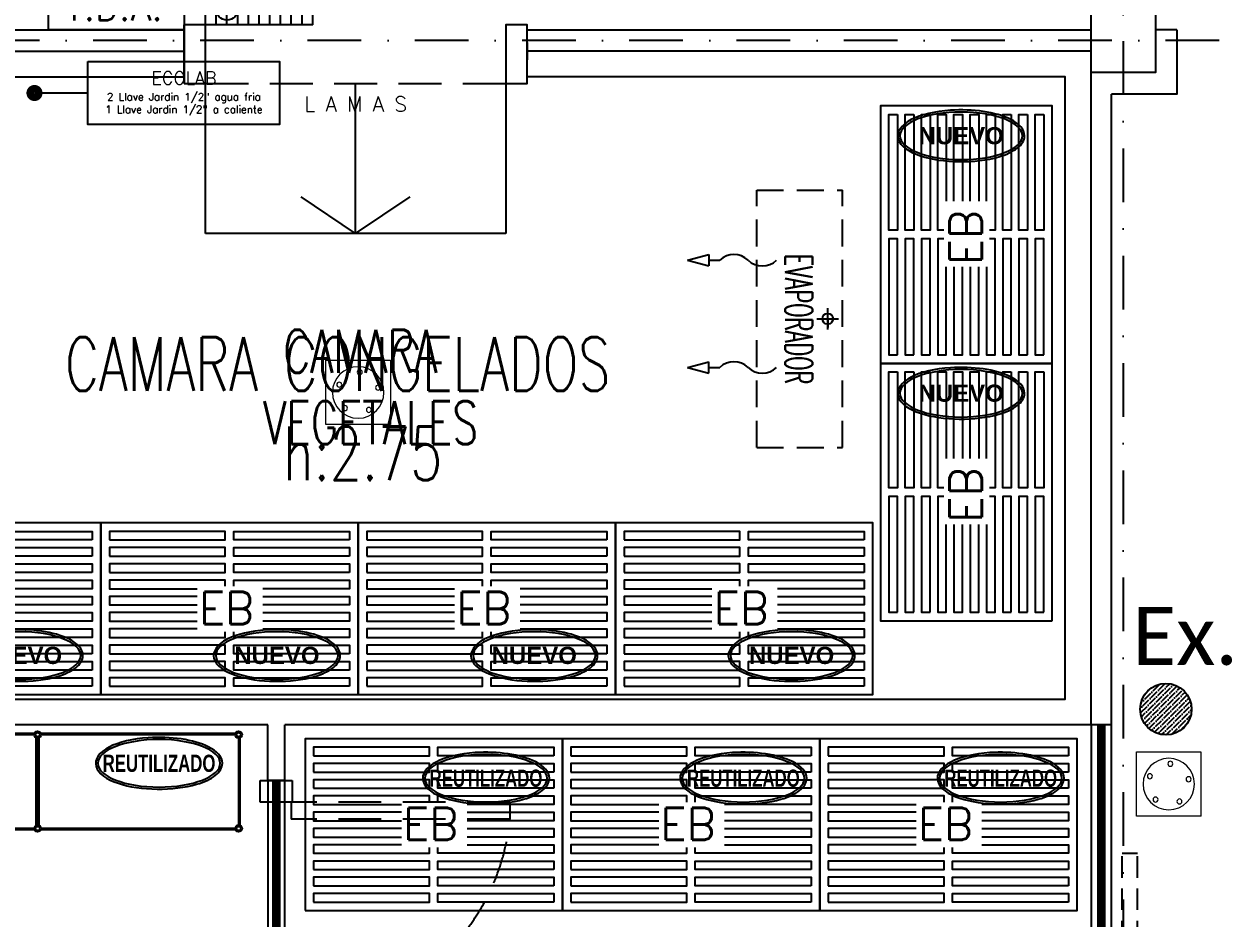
# Model space of a CAD drawing. Header units: millimetres. Extents: x 340 to 1003762, y 22 to 362022.
# Drawn here: x 615095 to 620672, y 294966 to 299134 of the extents above; entities that cross this region are included whole.
import ezdxf
from ezdxf.enums import TextEntityAlignment as Align

# ---------------------------------------------------------------- set-up
doc = ezdxf.new("R2010")
doc.units = ezdxf.units.MM
for name, pattern in [('LSBB_P_002 - PLANTA 1° NIVEL SALA DE VENTAS$0$000_ALTILLO PROPUESTA$0$HIDDEN', [0.375, 0.25, -0.125]), ('LSBB_P_002 - PLANTA 1° NIVEL SALA DE VENTAS$0$CB PROTOTIPO EXPRESS 1400$0$HIDDEN', [0.375, 0.25, -0.125]), ('LSBB_P_002 - PLANTA 1° NIVEL SALA DE VENTAS$0$CONTINUOS', [0]), ('LSBB_P_002 - PLANTA 1° NIVEL SALA DE VENTAS$0$DASHDOT2', [0.5, 0.25, -0.125, 0, -0.125]), ('LSBB_P_002 - PLANTA 1° NIVEL SALA DE VENTAS$0$DASHED', [0.75, 0.5, -0.25]), ('LSBB_P_002 - PLANTA 1° NIVEL SALA DE VENTAS$0$HIDDEN', [0.375, 0.25, -0.125]), ('LSBB_P_002 - PLANTA 1° NIVEL SALA DE VENTAS$0$HIDDEN2', [0.1875, 0.125, -0.0625])]:
    doc.linetypes.add(name, pattern=pattern)
for name, color, linetype in [('A-DEMOLICION SV', 40, 'Continuous'), ('LSBB_P_002 - PLANTA 1° NIVEL SALA DE VENTAS$0$A-ACTIVOS NUEVOS', 20, 'Continuous'), ('LSBB_P_002 - PLANTA 1° NIVEL SALA DE VENTAS$0$A-ACTIVOS REUTILIZADOS', 7, 'Continuous'), ('LSBB_P_002 - PLANTA 1° NIVEL SALA DE VENTAS$0$A-DEMOLICIONES', 30, 'LSBB_P_002 - PLANTA 1° NIVEL SALA DE VENTAS$0$DASHED'), ('LSBB_P_002 - PLANTA 1° NIVEL SALA DE VENTAS$0$A-Equipamiento acero inox', 8, 'Continuous'), ('LSBB_P_002 - PLANTA 1° NIVEL SALA DE VENTAS$0$A-EVAPORADOR', 8, 'Continuous'), ('LSBB_P_002 - PLANTA 1° NIVEL SALA DE VENTAS$0$A-MOBILIARIO', 8, 'Continuous'), ('LSBB_P_002 - PLANTA 1° NIVEL SALA DE VENTAS$0$A-PANEL CAMARA NUEVO', 10, 'LSBB_P_002 - PLANTA 1° NIVEL SALA DE VENTAS$0$CONTINUOS'), ('LSBB_P_002 - PLANTA 1° NIVEL SALA DE VENTAS$0$A-PILETAS NUEVAS', 8, 'Continuous'), ('LSBB_P_002 - PLANTA 1° NIVEL SALA DE VENTAS$0$A-PUERTAS NUEVAS', 10, 'Continuous'), ('LSBB_P_002 - PLANTA 1° NIVEL SALA DE VENTAS$0$A-SE CONSTRUYE RELLENO', 10, 'LSBB_P_002 - PLANTA 1° NIVEL SALA DE VENTAS$0$CONTINUOS'), ('LSBB_P_002 - PLANTA 1° NIVEL SALA DE VENTAS$0$A-TDA', 14, 'Continuous'), ('LSBB_P_002 - PLANTA 1° NIVEL SALA DE VENTAS$0$A-Textos', 2, 'Continuous'), ('LSBB_P_002 - PLANTA 1° NIVEL SALA DE VENTAS$0$CANALETA-DESAGUE', 4, 'Continuous'), ('LSBB_P_002 - PLANTA 1° NIVEL SALA DE VENTAS$0$E-TABIQUE-CAMARA', 1, 'Continuous'), ('LSBB_P_002 - PLANTA 1° NIVEL SALA DE VENTAS$0$EJES', 8, 'LSBB_P_002 - PLANTA 1° NIVEL SALA DE VENTAS$0$DASHDOT2'), ('LSBB_P_002 - PLANTA 1° NIVEL SALA DE VENTAS$0$ESTRUCTURA', 5, 'Continuous'), ('LSBB_P_002 - PLANTA 1° NIVEL SALA DE VENTAS$0$L-PILETAS EXISTENTES', 8, 'Continuous'), ('LSBB_P_002 - PLANTA 1° NIVEL SALA DE VENTAS$0$LLAVES ECOLAB', 90, 'Continuous'), ('LSBB_P_002 - PLANTA 1° NIVEL SALA DE VENTAS$0$N- EXTINTOR O RH', 1, 'Continuous'), ('LSBB_P_002 - PLANTA 1° NIVEL SALA DE VENTAS$0$PUERTAS', 2, 'Continuous'), ('LSBB_P_002 - PLANTA 1° NIVEL SALA DE VENTAS$0$TAB-REJA', 1, 'Continuous')]:
    doc.layers.add(name, color=color, linetype=linetype)
doc.styles.add('LSBB_P_002 - PLANTA 1° NIVEL SALA DE VENTAS$0$ARIAL', font='')
doc.styles.add('LSBB_P_002 - PLANTA 1° NIVEL SALA DE VENTAS$0$ROMANS', font='romans')
doc.styles.add('LSBB_P_002 - PLANTA 1° NIVEL SALA DE VENTAS$0$ROMANS20', font='ROMANS8.SHX', dxfattribs={"width": 0.9, "height": 2})
doc.styles.add('LSBB_P_002 - PLANTA 1° NIVEL SALA DE VENTAS$0$STANDARD', font='txt')
doc.styles.get('LSBB_P_002 - PLANTA 1° NIVEL SALA DE VENTAS$0$ARIAL').set_extended_font_data('Arial', bold=True)

# ---------------------------------------------------------------- blocks, each defined once
blk = doc.blocks.new('LSBB_P_002 - PLANTA 1° NIVEL SALA DE VENTAS$0$A$C0C1D28A6')
at = {"color": 8}
blk.add_circle((0.4, 0.075), 0.0524, dxfattribs=at)
at = {"layer": 'LSBB_P_002 - PLANTA 1° NIVEL SALA DE VENTAS$0$CANALETA-DESAGUE', "color": 8}
for p, q in [((0, 0.15), (0.5, 0.15)), ((0, 0.15), (0, 0)), ((0.05, 0.15), (0.05, 0)), ((0.1, 0.15), (0.1, 0)), ((0.15, 0.15), (0.15, 0)), ((0.2, 0.15), (0.2, 0)), ((0.25, 0.15), (0.25, 0)), ((0.3, 0.15), (0.3, 0)), ((0.35, 0.15), (0.35, 0)), ((0.4, 0.15), (0.4, 0)), ((0.45, 0.15), (0.45, 0)), ((0.5, 0.15), (0.5, 0)), ((0, 0), (0.5, 0))]:
    blk.add_line(p, q, dxfattribs=at)
blk = doc.blocks.new('LSBB_P_002 - PLANTA 1° NIVEL SALA DE VENTAS$0$A$C282C68B8')
at = {"layer": 'LSBB_P_002 - PLANTA 1° NIVEL SALA DE VENTAS$0$A-Equipamiento acero inox', "linetype": 'Continuous'}
for points in [[(0.0308, 0.4597), (0.9386, 0.4597)], [(0.0321, 0.4534), (0.9373, 0.4534)], [(0.0097, 0.0308), (0.0097, 0.4386)], [(0.0161, 0.0321), (0.0161, 0.4373)], [(0.9534, 0.4373), (0.9534, 0.0321)], [(0.9597, 0.4386), (0.9597, 0.0308)], [(0.9386, 0.0097), (0.0308, 0.0097)], [(0.9373, 0.0161), (0.0321, 0.0161)]]:
    blk.add_lwpolyline(points, dxfattribs=at)
for centre, radius in [((0.0161, 0.4534), 0.0161), ((0.0161, 0.4534), 0.00971), ((0.9534, 0.4534), 0.0161), ((0.9534, 0.4534), 0.00971), ((0.0161, 0.0161), 0.0161), ((0.0161, 0.0161), 0.00971), ((0.9534, 0.0161), 0.0161), ((0.9534, 0.0161), 0.00971)]:
    blk.add_circle(centre, radius, dxfattribs=at)
blk = doc.blocks.new('LSBB_P_002 - PLANTA 1° NIVEL SALA DE VENTAS$0$A$C112258A6')
at = {"layer": 'LSBB_P_002 - PLANTA 1° NIVEL SALA DE VENTAS$0$A-Equipamiento acero inox'}
for points in [[(0, 0.8), (1.2, 0.8), (1.2, 0), (0, 0), (0, 0.8)], [(0.4492, 0.4937), (0.04, 0.4937), (0.04, 0.5337), (0.58, 0.5337), (0.58, 0.5071)], [(0.7557, 0.4937), (1.16, 0.4937), (1.16, 0.5337), (0.62, 0.5337), (0.62, 0.5071)], [(0.4492, 0.4179), (0.04, 0.4179), (0.04, 0.4579), (0.4492, 0.4579)], [(0.7557, 0.4179), (1.16, 0.4179), (1.16, 0.4579), (0.7557, 0.4579)], [(0.4492, 0.3421), (0.04, 0.3421), (0.04, 0.3821), (0.4492, 0.3821)], [(0.7557, 0.3421), (1.16, 0.3421), (1.16, 0.3821), (0.7557, 0.3821)], [(0.58, 0.2951), (0.58, 0.2663), (0.04, 0.2663), (0.04, 0.3063), (0.4492, 0.3063)], [(0.62, 0.2951), (0.62, 0.2663), (1.16, 0.2663), (1.16, 0.3063), (0.7557, 0.3063)]]:
    blk.add_lwpolyline(points, dxfattribs=at)
for points in [[(0.04, 0.7611), (0.58, 0.7611), (0.58, 0.7211), (0.04, 0.7211)], [(1.16, 0.7611), (0.62, 0.7611), (0.62, 0.7211), (1.16, 0.7211)], [(0.04, 0.6853), (0.58, 0.6853), (0.58, 0.6453), (0.04, 0.6453)], [(1.16, 0.6853), (0.62, 0.6853), (0.62, 0.6453), (1.16, 0.6453)], [(0.04, 0.6095), (0.58, 0.6095), (0.58, 0.5695), (0.04, 0.5695)], [(1.16, 0.6095), (0.62, 0.6095), (0.62, 0.5695), (1.16, 0.5695)], [(0.04, 0.2305), (0.58, 0.2305), (0.58, 0.1905), (0.04, 0.1905)], [(1.16, 0.2305), (0.62, 0.2305), (0.62, 0.1905), (1.16, 0.1905)], [(0.04, 0.1547), (0.58, 0.1547), (0.58, 0.1147), (0.04, 0.1147)], [(1.16, 0.1547), (0.62, 0.1547), (0.62, 0.1147), (1.16, 0.1147)], [(0.04, 0.0789), (0.58, 0.0789), (0.58, 0.0389), (0.04, 0.0389)], [(1.16, 0.0789), (0.62, 0.0789), (0.62, 0.0389), (1.16, 0.0389)]]:
    blk.add_lwpolyline(points, close=True, dxfattribs=at)
at = {"layer": 'LSBB_P_002 - PLANTA 1° NIVEL SALA DE VENTAS$0$A-Equipamiento acero inox', "style": 'LSBB_P_002 - PLANTA 1° NIVEL SALA DE VENTAS$0$ROMANS'}
blk.add_text('EB ', height=0.15, dxfattribs=at).set_placement((0.4576, 0.3213))
blk = doc.blocks.new('LSBB_P_002 - PLANTA 1° NIVEL SALA DE VENTAS$0$A$C18211239')
at = {"layer": 'LSBB_P_002 - PLANTA 1° NIVEL SALA DE VENTAS$0$A-TDA'}
blk.add_lwpolyline([(0, 0.1934), (0.5054, 0.1934), (0.5054, 0), (0, 0)], close=True, dxfattribs=at)
at = {"layer": 'LSBB_P_002 - PLANTA 1° NIVEL SALA DE VENTAS$0$A-TDA', "style": 'LSBB_P_002 - PLANTA 1° NIVEL SALA DE VENTAS$0$ROMANS'}
blk.add_text('T.D.A.', height=0.1, dxfattribs=at).set_placement((0.0614, 0.0346))
blk = doc.blocks.new('LSBB_P_002 - PLANTA 1° NIVEL SALA DE VENTAS$0$A$C6D5A0C58')
at = {"layer": 'LSBB_P_002 - PLANTA 1° NIVEL SALA DE VENTAS$0$A-ACTIVOS REUTILIZADOS', "extrusion": (0, 0, -1)}
blk.add_ellipse((0, 0), major_axis=(0.2855, 0), ratio=0.388575, dxfattribs=at)
at = {"layer": 'LSBB_P_002 - PLANTA 1° NIVEL SALA DE VENTAS$0$A-ACTIVOS REUTILIZADOS'}
blk.add_open_spline([(0.2955, 0), (0.2955, -0.021), (0.2828, -0.0409), (0.2407, -0.0737), (0.2108, -0.0875), (0.0693, -0.1291), (-0.0893, -0.1272), (-0.2453, -0.0748), (-0.2842, -0.048), (-0.3027, 0.019), (-0.2777, 0.0523), (-0.188, 0.0987), (-0.1218, 0.1143), (0.0524, 0.1263), (0.163, 0.1102), (0.2698, 0.0572), (0.2955, 0.0303), (0.2955, 0)], degree=3, knots=[0, 0, 0, 0, 0.461791, 0.461791, 0.923583, 0.923583, 2.283227, 2.283227, 3.034626, 3.034626, 3.786024, 3.786024, 4.537423, 4.537423, 5.618495, 5.618495, 6.283185, 6.283185, 6.283185, 6.283185], dxfattribs=at)
at = {"layer": 'LSBB_P_002 - PLANTA 1° NIVEL SALA DE VENTAS$0$A-ACTIVOS REUTILIZADOS', "style": 'LSBB_P_002 - PLANTA 1° NIVEL SALA DE VENTAS$0$ARIAL', "width": 0.7}
blk.add_text('REUTILIZADO', height=0.08, dxfattribs=at).set_placement((0, 0), align=Align.MIDDLE_CENTER)
blk = doc.blocks.new('LSBB_P_002 - PLANTA 1° NIVEL SALA DE VENTAS$0$A$C529333AF')
at = {"layer": 'LSBB_P_002 - PLANTA 1° NIVEL SALA DE VENTAS$0$A-ACTIVOS NUEVOS', "extrusion": (0, 0, -1)}
blk.add_ellipse((0, 0), major_axis=(0.2855, 0), ratio=0.388575, dxfattribs=at)
at = {"layer": 'LSBB_P_002 - PLANTA 1° NIVEL SALA DE VENTAS$0$A-ACTIVOS NUEVOS'}
blk.add_open_spline([(0.2955, 0), (0.2955, -0.021), (0.2828, -0.0409), (0.2407, -0.0737), (0.2108, -0.0875), (0.0693, -0.1291), (-0.0893, -0.1272), (-0.2453, -0.0748), (-0.2842, -0.048), (-0.3027, 0.019), (-0.2777, 0.0523), (-0.188, 0.0987), (-0.1218, 0.1143), (0.0524, 0.1263), (0.163, 0.1102), (0.2698, 0.0572), (0.2955, 0.0303), (0.2955, 0)], degree=3, knots=[0, 0, 0, 0, 0.461791, 0.461791, 0.923583, 0.923583, 2.283227, 2.283227, 3.034626, 3.034626, 3.786024, 3.786024, 4.537423, 4.537423, 5.618495, 5.618495, 6.283185, 6.283185, 6.283185, 6.283185], dxfattribs=at)
at = {"layer": 'LSBB_P_002 - PLANTA 1° NIVEL SALA DE VENTAS$0$A-ACTIVOS NUEVOS', "insert": (0, 0), "char_height": 0.08, "attachment_point": 5, "style": 'LSBB_P_002 - PLANTA 1° NIVEL SALA DE VENTAS$0$ARIAL'}
blk.add_mtext_dynamic_manual_height_columns('NUEVO', width=0.536552, gutter_width=0.7, heights=[0], dxfattribs=at)
blk = doc.blocks.new('LSBB_P_002 - PLANTA 1° NIVEL SALA DE VENTAS$0$EVC5-302-22')
at = {"linetype": 'LSBB_P_002 - PLANTA 1° NIVEL SALA DE VENTAS$0$HIDDEN', "ltscale": 0.5}
for p, q in [((2.3, -0.1), (1.1, -0.1)), ((1.1, -0.5), (1.1, -0.1)), ((2.3, -0.5), (2.3, -0.1)), ((2.3, -0.5), (1.1, -0.5))]:
    blk.add_line(p, q, dxfattribs=at)
for p, q in [((1.7, -0.2188), (1.7, -0.1188)), ((1.75, -0.1688), (1.65, -0.1688)), ((1.7, -0.1688), (1.74, -0.1688)), ((1.4001, -0.7226), (1.4537, -0.7226)), ((1.4269, -0.8226), (1.4001, -0.7226)), ((1.4269, -0.7226), (1.4269, -0.6726)), ((1.4269, -0.8226), (1.4537, -0.7226)), ((1.9537, -0.7226), (1.9001, -0.7226)), ((1.9269, -0.8226), (1.9001, -0.7226)), ((1.9269, -0.7226), (1.9269, -0.6726)), ((1.9269, -0.8226), (1.9537, -0.7226))]:
    blk.add_line(p, q)
blk.add_circle((1.7, -0.1688), 0.025)
for centre, start, end in [((1.3584, -0.4738), 315.9581, 44.0419), ((1.8584, -0.4738), 315.9581, 44.0419), ((1.4954, -0.6063), 135.9581, 224.0419), ((1.9954, -0.6063), 135.9581, 224.0419)]:
    blk.add_arc(centre, 0.0953, start, end)
at = {"style": 'LSBB_P_002 - PLANTA 1° NIVEL SALA DE VENTAS$0$ROMANS20', "width": 0.55}
blk.add_text('EVAPORADOR', height=0.128, dxfattribs=at).set_placement((1.7009, -0.3034), align=Align.MIDDLE)
blk = doc.blocks.new('LSBB_P_002 - PLANTA 1° NIVEL SALA DE VENTAS$0$A$C69995B83')
at = {"linetype": 'Continuous', "lineweight": 20}
for p, q in [((0, 0), (-0.3, 0)), ((-0.3, 0), (-0.3, -0.3)), ((0, -0.3), (0, 0)), ((-0.3, -0.3), (0, -0.3))]:
    blk.add_line(p, q, dxfattribs=at)
at = {"linetype": 'Continuous', "lineweight": 20, "const_width": 0.00333}
blk.add_lwpolyline([(-0.3, -0.3), (-0.3, 0), (0, 0), (0, -0.3)], close=True, dxfattribs=at)
at = {"linetype": 'Continuous', "lineweight": 20}
for centre, radius in [((-0.15, -0.15), 0.1199), ((-0.1863, -0.062), 0.0117), ((-0.0775, -0.0883), 0.0117), ((-0.2449, -0.1573), 0.0117), ((-0.2449, -0.1573), 0.0117), ((-0.0689, -0.1999), 0.0117), ((-0.1724, -0.2425), 0.0117)]:
    blk.add_circle(centre, radius, dxfattribs=at)
blk = doc.blocks.new('LSBB_P_002 - PLANTA 1° NIVEL SALA DE VENTAS$0$LLAVE ECOLAB')
at = {"layer": 'LSBB_P_002 - PLANTA 1° NIVEL SALA DE VENTAS$0$LLAVES ECOLAB', "color": 8}
blk.add_lwpolyline([(-1.5014, 0.5435), (-1.5014, 1.4369), (-1.2086, 1.4369), (-1.2086, 0.5435)], close=True, dxfattribs=at)
for points in [[(-1.355, 0.5435), (-1.355, 0.2948)], [(-1.355, 0.5107), (-1.355, 0.2948)]]:
    blk.add_lwpolyline(points, dxfattribs=at)
at = {"layer": 'LSBB_P_002 - PLANTA 1° NIVEL SALA DE VENTAS$0$LLAVES ECOLAB', "color": 8, "const_width": 0.035}
blk.add_lwpolyline([(-1.375, 0.2948, 1), (-1.335, 0.2948, 1)], format="xyb", close=True, dxfattribs=at)
blk.add_lwpolyline([(-1.375, 0.2948, 1), (-1.335, 0.2948, 1)], format="xyb", close=True, dxfattribs=at)
at = {"layer": 'LSBB_P_002 - PLANTA 1° NIVEL SALA DE VENTAS$0$A-MOBILIARIO', "ltscale": 0.25, "insert": (-1.3522, 0.9916), "char_height": 0.06, "width": 1.146377, "attachment_point": 5, "rotation": 90, "style": 'LSBB_P_002 - PLANTA 1° NIVEL SALA DE VENTAS$0$ROMANS'}
blk.add_mtext('\\A1;ECOLAB\\P{\\H0.58333x;2 Llave Jardin 1/2" agua fria\\P1 Llave Jardin 1/2" a caliente}', dxfattribs=at)
blk = doc.blocks.new('LSBB_P_002 - PLANTA 1° NIVEL SALA DE VENTAS$0$A$C733336A8')
at = {"layer": 'LSBB_P_002 - PLANTA 1° NIVEL SALA DE VENTAS$0$N- EXTINTOR O RH', "linetype": 'ByBlock'}
h = blk.add_hatch(dxfattribs=at)
h.set_pattern_fill('ANSI36,_I', color=256, scale=0.126, style=2)
h.set_pattern_definition([(45, (8652.443333, -21254.299438), (0.008352698853, 0.03062656246), [0.039375, -0.007875, 0, -0.007875])])
edge = h.paths.add_edge_path()
edge.add_arc((0.1724, 0.12), 0.12, 0, 360)
at = {"layer": 'LSBB_P_002 - PLANTA 1° NIVEL SALA DE VENTAS$0$N- EXTINTOR O RH'}
blk.add_circle((0.1724, 0.12), 0.12, dxfattribs=at)
at = {"layer": 'LSBB_P_002 - PLANTA 1° NIVEL SALA DE VENTAS$0$N- EXTINTOR O RH', "insert": (0.2618, 0.4601), "char_height": 0.27, "width": 6.008867, "attachment_point": 5, "style": 'LSBB_P_002 - PLANTA 1° NIVEL SALA DE VENTAS$0$STANDARD'}
blk.add_mtext('{\\fCalibri|b0|i0|c0|p34;Ex.}', dxfattribs=at)
blk = doc.blocks.new('LSBB_P_002 - PLANTA 1° NIVEL SALA DE VENTAS$0$EXTINTORES EXISTENTES')
at = {"layer": 'LSBB_P_002 - PLANTA 1° NIVEL SALA DE VENTAS$0$N- EXTINTOR O RH', "color": 20}
blk.add_blockref('LSBB_P_002 - PLANTA 1° NIVEL SALA DE VENTAS$0$A$C733336A8', (843.3863, 309.9254), dxfattribs=at)
blk = doc.blocks.new('LSBB_P_002 - PLANTA 1° NIVEL SALA DE VENTAS$0$A$C5D5E3A85')
at = {"color": 0, "linetype": 'ByBlock'}
for p, q in [((0.9596, 0.32), (0.8796, 0.32)), ((2.3993, 0.32), (2.3193, 0.32)), ((2.3993, 0.28), (2.3193, 0.28)), ((2.3993, 0.16), (2.3993, 0.28)), ((0.8796, 0.16), (0.8796, 0.24)), ((0.0865, 0.1555), (0.0865, 0.146)), ((0.1069, 0.146), (0.0865, 0.146)), ((0.1069, 0.1555), (0.1069, 0.146)), ((0.8818, 0.16), (0.9118, 0.16)), ((0.8818, 0.1485), (0.8818, 0.16)), ((0.9118, 0.1485), (0.9118, 0.16)), ((1.572, 0.1555), (1.572, 0.146)), ((1.572, 0.146), (1.5924, 0.146)), ((1.5924, 0.1555), (1.5924, 0.146)), ((2.367, 0.1485), (2.367, 0.16)), ((2.397, 0.1485), (2.397, 0.16))]:
    blk.add_line(p, q, dxfattribs=at)
for p, q in [((0.8796, 0.28), (2.3993, 0.28)), ((0.8796, 0.16), (2.3993, 0.16))]:
    blk.add_line(p, q)
at = {"color": 0, "linetype": 'ByBlock', "extrusion": (-1, -4e-16, 0)}
for p, q in [((0.8446, 0.228), (0.8489, 0.228)), ((0.8446, 0.172), (0.8446, 0.228)), ((0.8506, 0.252), (0.8506, 0.232)), ((0.8506, 0.2307), (0.8506, 0.232)), ((0.8726, 0.232), (0.8726, 0.252)), ((0.8726, 0.2307), (0.8726, 0.232)), ((0.8742, 0.228), (0.8796, 0.228)), ((0.8496, 0.172), (0.8446, 0.172)), ((0.8476, 0.222), (0.8476, 0.174)), ((0.8736, 0.172), (0.8496, 0.172)), ((0.8506, 0.172), (0.8506, 0.152)), ((0.8726, 0.152), (0.8726, 0.172)), ((0.8796, 0.172), (0.8736, 0.172)), ((0.8756, 0.222), (0.8756, 0.174))]:
    blk.add_line(p, q, dxfattribs=at)
at = {"color": 8, "linetype": 'LSBB_P_002 - PLANTA 1° NIVEL SALA DE VENTAS$0$HIDDEN2', "ltscale": 0.8}
for p, q in [((0.0796, 0.2016), (3.0425, 0.2016)), ((0.0796, 0.2016), (0.0796, 0.13)), ((3.0425, 0.2016), (3.0425, 0.13)), ((0.0796, 0.13), (3.0425, 0.13)), ((0.1459, 0.08), (1.5425, 0.08))]:
    blk.add_line(p, q, dxfattribs=at)
at = {"color": 0, "linetype": 'ByBlock', "ltscale": 5}
for p, q in [((0.1425, 0), (0.1425, 0.08)), ((1.5425, 0), (1.5425, 0.08))]:
    blk.add_line(p, q, dxfattribs=at)
at = {"color": 0, "linetype": 'ByBlock'}
for points in [[(0.8796, 0.28), (0.8796, 0.355), (0.9596, 0.355), (0.9596, 0.28)], [(2.3193, 0.28), (2.3193, 0.355), (2.3993, 0.355), (2.3993, 0.28)], [(0.8796, 0.24), (0.8796, 0.28)]]:
    blk.add_lwpolyline(points, dxfattribs=at)
for points in [[(0.0134, 0.1225), (0.0208, 0.1225, -0.343826), (0.0212, 0.1221), (0.0212, 0.1214, -0.414214), (0.0208, 0.121), (0.0131, 0.121, 0.336332), (0.0129, 0.1209), (0.0022, 0.0826, 0.496634), (0.0027, 0.082), (0.0105, 0.082, 0.414214), (0.011, 0.0825), (0.011, 0.0865, -0.414214), (0.0125, 0.088), (0.0164, 0.088, -0.414214), (0.017, 0.0874), (0.017, 0.0871, -0.414214), (0.0164, 0.0865), (0.013, 0.0865, 0.414214), (0.0125, 0.086), (0.0125, 0.0825, 0.414214), (0.013, 0.082), (0.0189, 0.082, -0.414214), (0.0195, 0.0814), (0.0195, 0.0806, -0.414214), (0.0189, 0.08), (0.0014, 0.08, -0.496634), (0, 0.0819), (0.0132, 0.1289, -0.336332), (0.0146, 0.13), (0.125, 0.13, -0.414214), (0.1265, 0.1285), (0.1265, 0.1245, 0.414214), (0.127, 0.124), (0.13, 0.124, -0.414214), (0.1315, 0.1225), (0.1315, 0.1095, 0.414214), (0.132, 0.109), (0.138, 0.109, 0.674073), (0.1385, 0.1095), (0.1385, 0.1225, -0.414214), (0.14, 0.124), (0.141, 0.124, -0.414214), (0.1425, 0.1225), (0.1425, 0.0815, -0.414214), (0.141, 0.08), (0.1231, 0.08, -0.414214), (0.1225, 0.0806), (0.1225, 0.0814, -0.414214), (0.1231, 0.082), (0.129, 0.082, 0.414214), (0.1295, 0.0825), (0.1295, 0.086, 0.414214), (0.129, 0.0865), (0.1256, 0.0865, -0.414214), (0.125, 0.0871), (0.125, 0.0874, -0.414214), (0.1256, 0.088), (0.1295, 0.088, -0.414214), (0.131, 0.0865), (0.131, 0.0825, 0.414214), (0.1315, 0.082), (0.14, 0.082, 0.414214), (0.1405, 0.0825), (0.1405, 0.1065, 0.414214), (0.14, 0.107), (0.131, 0.107, -0.414214), (0.1295, 0.1085), (0.1295, 0.1215, 0.414214), (0.129, 0.122), (0.126, 0.122, -0.414214), (0.1245, 0.1235), (0.1245, 0.1275, 0.414214), (0.124, 0.128), (0.1195, 0.128, 0.414214), (0.119, 0.1275), (0.119, 0.1225, -0.414214), (0.1175, 0.121), (0.1106, 0.121, -0.414214), (0.11, 0.1216), (0.11, 0.1224, -0.414214), (0.1106, 0.123), (0.1165, 0.123, 0.414214), (0.117, 0.1235), (0.117, 0.1275, 0.414214), (0.1165, 0.128), (0.0153, 0.128, 0.336332), (0.0148, 0.1276), (0.0134, 0.1225)], [(1.6716, 0.1225), (1.6642, 0.1225, 0.343826), (1.6638, 0.1221), (1.6638, 0.1214, 0.414214), (1.6642, 0.121), (1.6719, 0.121, -0.336332), (1.6721, 0.1209), (1.6828, 0.0826, -0.496634), (1.6823, 0.082), (1.6745, 0.082, -0.414214), (1.674, 0.0825), (1.674, 0.0865, 0.414214), (1.6725, 0.088), (1.6686, 0.088, 0.414214), (1.668, 0.0874), (1.668, 0.0871, 0.414214), (1.6686, 0.0865), (1.672, 0.0865, -0.414214), (1.6725, 0.086), (1.6725, 0.0825, -0.414214), (1.672, 0.082), (1.6661, 0.082, 0.414214), (1.6655, 0.0814), (1.6655, 0.0806, 0.414214), (1.6661, 0.08), (1.6836, 0.08, 0.496634), (1.685, 0.0819), (1.6719, 0.1289, 0.336332), (1.6704, 0.13), (1.56, 0.13, 0.414214), (1.5585, 0.1285), (1.5585, 0.1245, -0.414214), (1.558, 0.124), (1.555, 0.124, 0.414214), (1.5535, 0.1225), (1.5535, 0.1095, -0.414214), (1.553, 0.109), (1.547, 0.109, -0.674073), (1.5465, 0.1095), (1.5465, 0.1225, 0.414214), (1.545, 0.124), (1.544, 0.124, 0.414214), (1.5425, 0.1225), (1.5425, 0.0815, 0.414214), (1.544, 0.08), (1.5619, 0.08, 0.414214), (1.5625, 0.0806), (1.5625, 0.0814, 0.414214), (1.5619, 0.082), (1.556, 0.082, -0.414214), (1.5555, 0.0825), (1.5555, 0.086, -0.414214), (1.556, 0.0865), (1.5594, 0.0865, 0.414214), (1.56, 0.0871), (1.56, 0.0874, 0.414214), (1.5594, 0.088), (1.5555, 0.088, 0.414214), (1.554, 0.0865), (1.554, 0.0825, -0.414214), (1.5535, 0.082), (1.545, 0.082, -0.414214), (1.5445, 0.0825), (1.5445, 0.1065, -0.414214), (1.545, 0.107), (1.554, 0.107, 0.414214), (1.5555, 0.1085), (1.5555, 0.1215, -0.414214), (1.556, 0.122), (1.559, 0.122, 0.414214), (1.5605, 0.1235), (1.5605, 0.1275, -0.414214), (1.561, 0.128), (1.5655, 0.128, -0.414214), (1.566, 0.1275), (1.566, 0.1225, 0.414214), (1.5675, 0.121), (1.5744, 0.121, 0.414214), (1.575, 0.1216), (1.575, 0.1224, 0.414214), (1.5744, 0.123), (1.5685, 0.123, -0.414214), (1.568, 0.1235), (1.568, 0.1275, -0.414214), (1.5685, 0.128), (1.6697, 0.128, -0.336332), (1.6702, 0.1276), (1.6716, 0.1225)]]:
    blk.add_lwpolyline(points, format="xyb", dxfattribs=at)
at = {"color": 0, "linetype": 'ByBlock', "const_width": 0.0017}
for points in [[(0.0812, 0.1565), (0.0869, 0.1565)], [(0.084, 0.1565), (0.084, 0.1289)], [(0.1123, 0.1565), (0.1066, 0.1565)], [(0.1094, 0.1565), (0.1094, 0.1289)], [(1.5665, 0.1565), (1.5723, 0.1565)], [(1.5694, 0.1565), (1.5694, 0.1289)], [(1.5977, 0.1565), (1.5919, 0.1565)], [(1.5948, 0.1565), (1.5948, 0.1289)]]:
    blk.add_lwpolyline(points, dxfattribs=at)
at = {"color": 0, "linetype": 'ByBlock'}
for points in [[(0.126, 0.1303), (0.126, 0.1303, -0.346184), (0.127, 0.1312), (0.14, 0.1312, -0.414214), (0.143, 0.1282), (0.143, 0.1241, 0.093021), (0.1412, 0.1244), (0.1398, 0.1244, 0.315183), (0.1375, 0.1221), (0.1375, 0.1221), (0.1382, 0.1221, -0.414214), (0.1385, 0.1218), (0.1385, 0.1191, -0.414214), (0.1365, 0.1171), (0.133, 0.1171, -0.414214), (0.1315, 0.1186), (0.1315, 0.1214, -0.414214), (0.1322, 0.1221), (0.1325, 0.1221, 0.414214), (0.133, 0.1226), (0.133, 0.1226, 0.414214), (0.1315, 0.1241), (0.13, 0.1241, -0.414214), (0.127, 0.1272), (0.127, 0.1292, 0.31619)], [(0.135, 0.1191), (0.1354, 0.1191, 0.414214), (0.1357, 0.1194), (0.1357, 0.1238, 0.414214), (0.1354, 0.1241), (0.135, 0.1241, 0.414214), (0.1347, 0.1238), (0.1347, 0.1194, 0.414214)], [(1.559, 0.1303), (1.559, 0.1303, 0.346184), (1.558, 0.1312), (1.545, 0.1312, 0.414214), (1.542, 0.1282), (1.542, 0.1241, -0.093021), (1.5438, 0.1244), (1.5453, 0.1244, -0.315183), (1.5475, 0.1221), (1.5475, 0.1221), (1.5468, 0.1221, 0.414214), (1.5465, 0.1218), (1.5465, 0.1191, 0.414214), (1.5485, 0.1171), (1.552, 0.1171, 0.414214), (1.5535, 0.1186), (1.5535, 0.1214, 0.414214), (1.5528, 0.1221), (1.5525, 0.1221, -0.414214), (1.552, 0.1226), (1.552, 0.1226, -0.414214), (1.5535, 0.1241), (1.555, 0.1241, 0.414214), (1.558, 0.1272), (1.558, 0.1292, -0.31619)], [(1.55, 0.1191), (1.5496, 0.1191, -0.414214), (1.5493, 0.1194), (1.5493, 0.1238, -0.414214), (1.5496, 0.1241), (1.55, 0.1241, -0.414214), (1.5503, 0.1238), (1.5503, 0.1194, -0.414214)]]:
    blk.add_lwpolyline(points, format="xyb", close=True, dxfattribs=at)
for centre, radius, start, end in [((0.8616, 0.252), 0.014, 90, 218.2132), ((0.8616, 0.222), 0.014, 0, 180), ((0.8616, 0.252), 0.011, 90, 180), ((0.8616, 0.252), 0.014, 321.7868, 90), ((0.8616, 0.252), 0.011, 0, 90), ((0.8496, 0.174), 0.002, 180, 270), ((0.8736, 0.174), 0.002, 270, 0), ((0.8616, 0.152), 0.011, 180, 0)]:
    blk.add_arc(centre, radius, start, end, dxfattribs=at)
blk = doc.blocks.new('LSBB_P_002 - PLANTA 1° NIVEL SALA DE VENTAS$0$DEMOL')
at = {"layer": 'LSBB_P_002 - PLANTA 1° NIVEL SALA DE VENTAS$0$A-DEMOLICIONES', "linetype": 'LSBB_P_002 - PLANTA 1° NIVEL SALA DE VENTAS$0$000_ALTILLO PROPUESTA$0$HIDDEN', "ltscale": 0.8}
for p, q in [((1039.4153, 309.6156), (1039.4153, 309.7156)), ((1039.4153, 309.7156), (1039.5648, 309.7156)), ((1039.5648, 309.7156), (1039.5648, 309.6156)), ((1039.5648, 309.6156), (1039.4153, 309.6156)), ((1039.5598, 309.6156), (1039.5598, 309.5356)), ((1040.58, 309.6156), (1039.5598, 309.6156)), ((1040.58, 309.6156), (1040.58, 309.5356)), ((1040.58, 309.5356), (1039.5598, 309.5356))]:
    blk.add_line(p, q, dxfattribs=at)
for centre, start, end in [((1039.5629, 309.6379), 269.828, 354.2605), ((1044.7073, 308.2485), 95.7395, 180.172)]:
    blk.add_arc(centre, 1.0222, start, end, dxfattribs=at)
at = {"layer": 'LSBB_P_002 - PLANTA 1° NIVEL SALA DE VENTAS$0$A-DEMOLICIONES', "linetype": 'LSBB_P_002 - PLANTA 1° NIVEL SALA DE VENTAS$0$000_ALTILLO PROPUESTA$0$HIDDEN', "ltscale": 0.8, "style": 'LSBB_P_002 - PLANTA 1° NIVEL SALA DE VENTAS$0$ROMANS', "width": 0.7}
for s, p in [('CAMARA CONGELADOS', (1038.5056, 311.5325, 0)), ('h:2.75', (1039.5222, 311.1158, 0))]:
    blk.add_text(s, height=0.25, dxfattribs=at).set_placement(p)
blk = doc.blocks.new('LSBB_P_002 - PLANTA 1° NIVEL SALA DE VENTAS', base_point=(223.5696, 14.2202))
at = {"layer": 'LSBB_P_002 - PLANTA 1° NIVEL SALA DE VENTAS$0$A-PANEL CAMARA NUEVO'}
blk.add_lwpolyline([(843.3851, 307.8757), (843.3851, 309.9756), (843.2895, 309.9756), (843.2895, 307.8757), (843.3851, 307.8757)], dxfattribs=at)
blk.add_lwpolyline([(839.4501, 308.5156), (839.5301, 308.5156), (839.5301, 309.7156), (839.4501, 309.7156)], close=True, dxfattribs=at)
at = {"layer": 'LSBB_P_002 - PLANTA 1° NIVEL SALA DE VENTAS$0$A-SE CONSTRUYE RELLENO', "const_width": 0.04}
for points in [[(843.3373, 309.9756), (843.3373, 307.8757)], [(839.4901, 309.7156), (839.4901, 308.5156)]]:
    blk.add_lwpolyline(points, dxfattribs=at)
at = {"layer": 'LSBB_P_002 - PLANTA 1° NIVEL SALA DE VENTAS$0$E-TABIQUE-CAMARA'}
for p, q in [((835.5895, 313.2156), (839.0604, 313.2156)), ((835.5895, 313.2156), (839.0604, 313.2156)), ((840.6604, 313.2156), (843.2895, 313.2156)), ((840.6604, 313.2156), (843.2895, 313.2156)), ((843.6895, 313.2156), (843.5895, 313.2156)), ((843.3851, 311.1156), (843.3851, 312.9156)), ((843.3851, 311.0156), (843.3851, 312.9156)), ((843.3851, 309.9756), (843.3851, 311.0156)), ((839.4501, 309.9756), (836.4313, 309.9756)), ((843.3851, 309.9756), (839.5301, 309.9756))]:
    blk.add_line(p, q, dxfattribs=at)
at = {"layer": 'LSBB_P_002 - PLANTA 1° NIVEL SALA DE VENTAS$0$E-TABIQUE-CAMARA', "ltscale": 2}
for p, q in [((839.0604, 313.1556), (839.0604, 313.0756)), ((840.6604, 313.1556), (840.6604, 313.0756)), ((840.6604, 313.1556), (840.6604, 313.0756))]:
    blk.add_line(p, q, dxfattribs=at)
at = {"layer": 'LSBB_P_002 - PLANTA 1° NIVEL SALA DE VENTAS$0$E-TABIQUE-CAMARA'}
for points in [[(843.6895, 313.2156), (843.6895, 312.9156), (843.3851, 312.9156)], [(836.4313, 309.9756), (836.4313, 313.1156), (839.0604, 313.1156)], [(843.2895, 309.9756), (843.2895, 313.1156), (840.6604, 313.1156)], [(843.6895, 313.1156), (843.6895, 312.9156), (843.3851, 312.9156)], [(836.5513, 310.0956), (836.5513, 312.9956), (839.0604, 312.9956)], [(836.5513, 310.0956), (843.1695, 310.0956), (843.1695, 312.9956), (840.6604, 312.9956)], [(839.4501, 309.7156), (839.4501, 309.9756)], [(839.5301, 309.7156), (839.5301, 309.9756)]]:
    blk.add_lwpolyline(points, dxfattribs=at)
at = {"layer": 'LSBB_P_002 - PLANTA 1° NIVEL SALA DE VENTAS$0$EJES'}
for p, q in [((843.4395, 330.1656), (843.4395, 242.5191)), ((877.8938, 313.1656), (769.0572, 313.1656))]:
    blk.add_line(p, q, dxfattribs=at)
at = {"layer": 'LSBB_P_002 - PLANTA 1° NIVEL SALA DE VENTAS$0$ESTRUCTURA'}
blk.add_lwpolyline([(843.5895, 313.3156), (843.5895, 313.0156), (843.2895, 313.0156), (843.2895, 313.3156)], close=True, dxfattribs=at)
at = {"layer": 'LSBB_P_002 - PLANTA 1° NIVEL SALA DE VENTAS$0$PUERTAS', "color": 8, "ltscale": 2}
blk.add_line((839.0604, 312.9656), (839.0604, 313.2382), dxfattribs=at)
at = {"layer": 'LSBB_P_002 - PLANTA 1° NIVEL SALA DE VENTAS$0$PUERTAS', "color": 8, "linetype": 'LSBB_P_002 - PLANTA 1° NIVEL SALA DE VENTAS$0$CONTINUOS', "ltscale": 0.8}
for p, q in [((839.1604, 312.2656), (839.1604, 312.9656)), ((839.8604, 312.2656), (839.8604, 312.9656)), ((840.5604, 312.9656), (840.5604, 312.2656)), ((839.8604, 312.2656), (839.607, 312.437)), ((839.8604, 312.2656), (840.1138, 312.437)), ((840.5604, 312.2656), (839.1604, 312.2656))]:
    blk.add_line(p, q, dxfattribs=at)
at = {"layer": 'LSBB_P_002 - PLANTA 1° NIVEL SALA DE VENTAS$0$PUERTAS', "ltscale": 2}
for points in [[(839.0604, 312.9656), (839.1604, 312.9656), (839.1604, 313.2382), (839.0604, 313.2382)], [(840.5604, 312.9656), (840.6604, 312.9656), (840.6604, 313.2382), (840.5604, 313.2382)]]:
    blk.add_lwpolyline(points, close=True, dxfattribs=at)
at = {"layer": 'LSBB_P_002 - PLANTA 1° NIVEL SALA DE VENTAS$0$PUERTAS', "linetype": 'LSBB_P_002 - PLANTA 1° NIVEL SALA DE VENTAS$0$CB PROTOTIPO EXPRESS 1400$0$HIDDEN', "ltscale": 0.8}
blk.add_lwpolyline([(839.1604, 312.9656), (840.5604, 312.9656)], dxfattribs=at)
at = {"layer": 'LSBB_P_002 - PLANTA 1° NIVEL SALA DE VENTAS$0$A-ACTIVOS NUEVOS'}
for p in [(842.684, 312.7212), (842.684, 311.5212), (838.2932, 310.2988), (839.4932, 310.2988), (840.6932, 310.2988), (841.8932, 310.2988)]:
    blk.add_blockref('LSBB_P_002 - PLANTA 1° NIVEL SALA DE VENTAS$0$A$C529333AF', p, dxfattribs=at)
at = {"layer": 'LSBB_P_002 - PLANTA 1° NIVEL SALA DE VENTAS$0$A-ACTIVOS REUTILIZADOS'}
for p in [(838.9436, 309.7965), (840.4682, 309.7269), (841.6682, 309.7269), (842.8682, 309.7269)]:
    blk.add_blockref('LSBB_P_002 - PLANTA 1° NIVEL SALA DE VENTAS$0$A$C6D5A0C58', p, dxfattribs=at)
at = {"layer": 'LSBB_P_002 - PLANTA 1° NIVEL SALA DE VENTAS$0$A-DEMOLICIONES'}
blk.add_blockref('LSBB_P_002 - PLANTA 1° NIVEL SALA DE VENTAS$0$DEMOL', (-200, 0), dxfattribs=at)
at = {"layer": 'LSBB_P_002 - PLANTA 1° NIVEL SALA DE VENTAS$0$A-Equipamiento acero inox', "ltscale": 0.25, "xscale": -1}
for p, rotation in [((842.3082, 311.6607), 270), ((842.3082, 310.4607), 270), ((837.472, 310.9165), 180), ((838.672, 310.9165), 180), ((839.872, 310.9165), 180), ((841.072, 310.9165), 180), ((839.6242, 309.9105), 180), ((840.8242, 309.9105), 180), ((842.0242, 309.9105), 180)]:
    blk.add_blockref('LSBB_P_002 - PLANTA 1° NIVEL SALA DE VENTAS$0$A$C112258A6', p, dxfattribs=dict(at, rotation=rotation))
at = {"layer": 'LSBB_P_002 - PLANTA 1° NIVEL SALA DE VENTAS$0$A-Equipamiento acero inox'}
for p in [(837.424, 309.4766), (838.3613, 309.4766)]:
    blk.add_blockref('LSBB_P_002 - PLANTA 1° NIVEL SALA DE VENTAS$0$A$C282C68B8', p, dxfattribs=at)
at = {"layer": 'LSBB_P_002 - PLANTA 1° NIVEL SALA DE VENTAS$0$A-EVAPORADOR', "rotation": 270}
blk.add_blockref('LSBB_P_002 - PLANTA 1° NIVEL SALA DE VENTAS$0$EVC5-302-22', (842.2304, 313.5684), dxfattribs=at)
at = {"layer": 'LSBB_P_002 - PLANTA 1° NIVEL SALA DE VENTAS$0$A-PILETAS NUEVAS', "xscale": -1, "rotation": 90}
for p in [(839.7221, 311.3749), (843.5019, 309.5497)]:
    blk.add_blockref('LSBB_P_002 - PLANTA 1° NIVEL SALA DE VENTAS$0$A$C69995B83', p, dxfattribs=at)
at = {"layer": 'LSBB_P_002 - PLANTA 1° NIVEL SALA DE VENTAS$0$A-PUERTAS NUEVAS', "xscale": -1, "rotation": 270}
blk.add_blockref('LSBB_P_002 - PLANTA 1° NIVEL SALA DE VENTAS$0$A$C5D5E3A85', (843.3051, 306.3332), dxfattribs=at)
at = {"layer": 'LSBB_P_002 - PLANTA 1° NIVEL SALA DE VENTAS$0$L-PILETAS EXISTENTES', "rotation": 180}
blk.add_blockref('LSBB_P_002 - PLANTA 1° NIVEL SALA DE VENTAS$0$A$C0C1D28A6', (839.6604, 313.3882), dxfattribs=at)
at = {"layer": 'LSBB_P_002 - PLANTA 1° NIVEL SALA DE VENTAS$0$LLAVES ECOLAB', "rotation": 270}
blk.add_blockref('LSBB_P_002 - PLANTA 1° NIVEL SALA DE VENTAS$0$LLAVE ECOLAB', (838.068, 311.5657), dxfattribs=at)
at = {"layer": 'LSBB_P_002 - PLANTA 1° NIVEL SALA DE VENTAS$0$N- EXTINTOR O RH'}
blk.add_blockref('LSBB_P_002 - PLANTA 1° NIVEL SALA DE VENTAS$0$EXTINTORES EXISTENTES', (0.08, 0.0032), dxfattribs=at)
at = {"layer": 'LSBB_P_002 - PLANTA 1° NIVEL SALA DE VENTAS$0$TAB-REJA', "xscale": 1.25, "yscale": 1.25, "zscale": 1.25}
blk.add_blockref('LSBB_P_002 - PLANTA 1° NIVEL SALA DE VENTAS$0$A$C18211239', (838.4286, 313.2156), dxfattribs=at)
at = {"layer": 'LSBB_P_002 - PLANTA 1° NIVEL SALA DE VENTAS$0$A-Textos', "insert": (839.8825, 311.8172), "char_height": 0.2, "width": 3.652653, "attachment_point": 2, "style": 'LSBB_P_002 - PLANTA 1° NIVEL SALA DE VENTAS$0$ROMANS'}
blk.add_mtext('{\\W0.7;CAMARA\\P VEGETALES}', dxfattribs=at)
at = {"layer": 'LSBB_P_002 - PLANTA 1° NIVEL SALA DE VENTAS$0$PUERTAS', "color": 6, "linetype": 'LSBB_P_002 - PLANTA 1° NIVEL SALA DE VENTAS$0$CONTINUOS', "ltscale": 0.8, "style": 'LSBB_P_002 - PLANTA 1° NIVEL SALA DE VENTAS$0$ROMANS'}
blk.add_text('L A M A S', height=0.0693, dxfattribs=at).set_placement((839.8604, 312.8345, -1.4044), align=Align.CENTER)

msp = doc.modelspace()

# ---------------------------------------------------------------- block references
at = {"layer": 'A-DEMOLICION SV', "xscale": 1000, "yscale": 1000, "zscale": 1000}
msp.add_blockref('LSBB_P_002 - PLANTA 1° NIVEL SALA DE VENTAS', (350.9, 111.5), dxfattribs=at)

doc.saveas('drawing.dxf')
